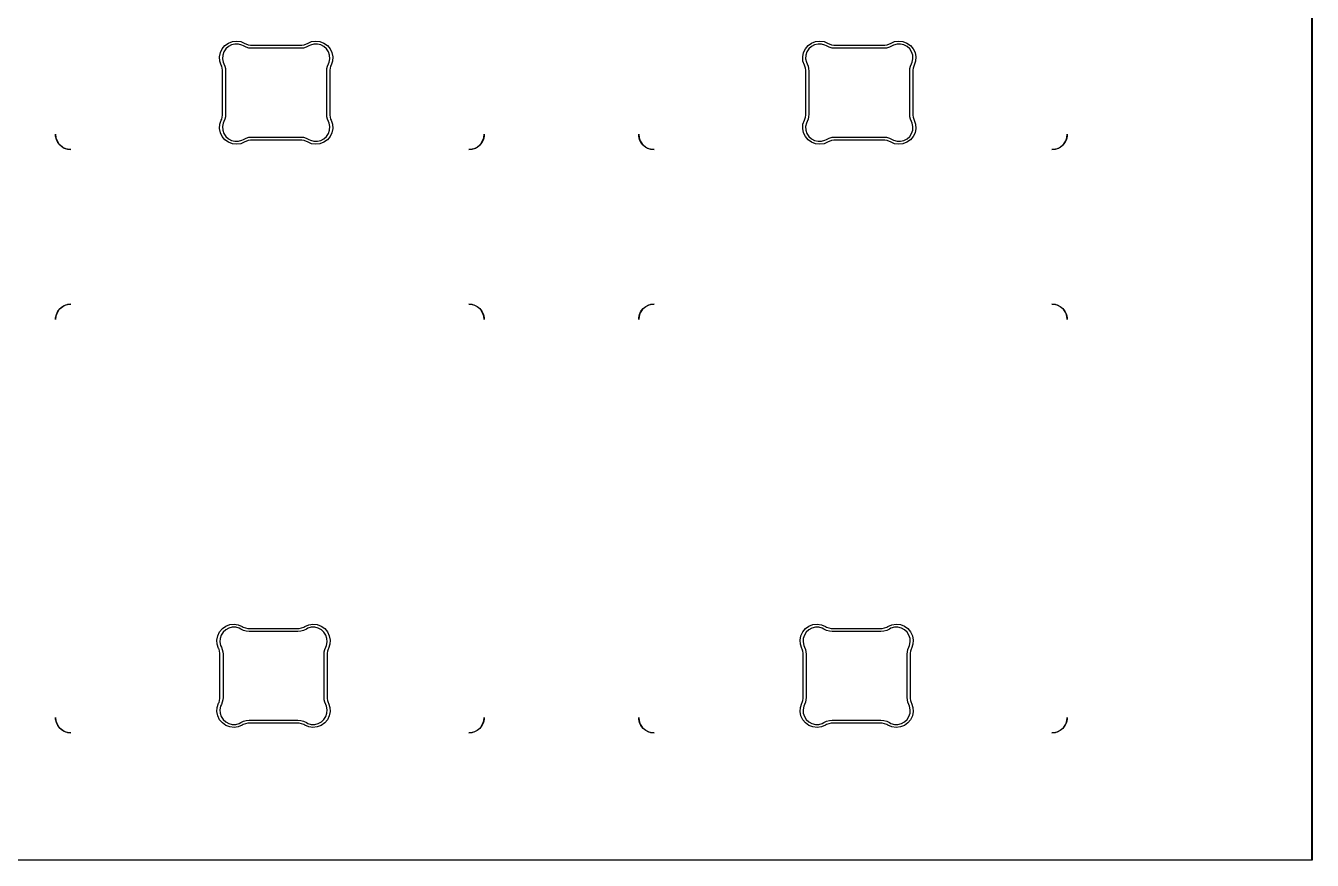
# Model space of a CAD drawing. Header units: millimetres. Extents: x -23 to 317, y -152 to -52.
# Drawn here: x 275.37 to 317.4, y -151.54 to -124.28 of the extents above; entities that cross this region are included whole.
import ezdxf

# ---------------------------------------------------------------- set-up
doc = ezdxf.new("R2010")
doc.units = ezdxf.units.MM
doc.layers.add('Edge.Cuts', color=40, linetype='CONTINUOUS', true_color=0xfabd2f)

msp = doc.modelspace()

# ---------------------------------------------------------------- linework, layer by layer
at = {"layer": 'Edge.Cuts', "linetype": 'CONTINUOUS'}
for p, q in [((317.395, -151.535), (317.395, -51.545)), ((317.405, -51.54), (317.405, -151.54)), ((281.99795, -124.848244), (282.128614, -124.798603)), ((282.128614, -124.798603), (282.267572, -124.783502)), ((282.267572, -124.783502), (282.405849, -124.803917)), ((282.405849, -124.803917), (282.534515, -124.85853)), ((284.577485, -124.858531), (284.706151, -124.803918)), ((284.706151, -124.803918), (284.844428, -124.783503)), ((284.844428, -124.783503), (284.983386, -124.798604)), ((284.983386, -124.798604), (285.11405, -124.848245)), ((301.04795, -124.848244), (301.178614, -124.798603)), ((301.178614, -124.798603), (301.317572, -124.783502)), ((301.317572, -124.783502), (301.455849, -124.803917)), ((301.455849, -124.803917), (301.584515, -124.85853)), ((303.627485, -124.858531), (303.756151, -124.803918)), ((303.756151, -124.803918), (303.894428, -124.783503)), ((303.894428, -124.783503), (304.033386, -124.798604)), ((304.033386, -124.798604), (304.16405, -124.848245)), ((281.708054, -125.299873), (281.734234, -125.16257)), ((281.734234, -125.16257), (281.794179, -125.036301)), ((281.794179, -125.036301), (281.884019, -124.92922)), ((281.811481, -125.248447), (281.804454, -125.363504)), ((281.847284, -125.138876), (281.811481, -125.248447)), ((281.909552, -125.04187), (281.847284, -125.138876)), ((281.884019, -124.92922), (281.99795, -124.848244)), ((281.994262, -124.963692), (281.909552, -125.04187)), ((282.095943, -124.909393), (281.994262, -124.963692)), ((282.208028, -124.882479), (282.095943, -124.909393)), ((282.323279, -124.884688), (282.208028, -124.882479)), ((282.43425, -124.915878), (282.323279, -124.884688)), ((282.484063, -124.94487), (282.43425, -124.915878)), ((282.571638, -124.986172), (282.484063, -124.94487)), ((282.534515, -124.85853), (282.568862, -124.87856)), ((282.568862, -124.87856), (282.643495, -124.906019)), ((282.665098, -125.011476), (282.571638, -124.986172)), ((282.643495, -124.906019), (282.721786, -124.919964)), ((282.761539, -125.019998), (282.665098, -125.011476)), ((282.721786, -124.919964), (282.761547, -124.919999)), ((282.761548, -125.02), (282.761539, -125.019998)), ((282.761547, -124.919999), (282.76155, -124.92)), ((284.350453, -125.02), (282.761548, -125.02)), ((282.76155, -124.92), (284.350453, -124.92)), ((284.350453, -124.92), (284.390214, -124.919965)), ((284.446902, -125.011477), (284.350453, -125.02)), ((284.390214, -124.919965), (284.468505, -124.90602)), ((284.540362, -124.986173), (284.446902, -125.011477)), ((284.468505, -124.90602), (284.543138, -124.878561)), ((284.627937, -124.944871), (284.540362, -124.986173)), ((284.543138, -124.878561), (284.577485, -124.858531)), ((284.67775, -124.915879), (284.627937, -124.944871)), ((284.788721, -124.884689), (284.67775, -124.915879)), ((284.903971, -124.88248), (284.788721, -124.884689)), ((285.016057, -124.909394), (284.903971, -124.88248)), ((285.117738, -124.963693), (285.016057, -124.909394)), ((285.11405, -124.848245), (285.227981, -124.929221)), ((285.202448, -125.04187), (285.117738, -124.963693)), ((285.264715, -125.138877), (285.202448, -125.04187)), ((285.227981, -124.929221), (285.31782, -125.036302)), ((285.300519, -125.248447), (285.264715, -125.138877)), ((285.307546, -125.363504), (285.300519, -125.248447)), ((285.31782, -125.036302), (285.377766, -125.162571)), ((285.377766, -125.162571), (285.403946, -125.299873)), ((300.758054, -125.299873), (300.784234, -125.16257)), ((300.784234, -125.16257), (300.844179, -125.036301)), ((300.844179, -125.036301), (300.934019, -124.92922)), ((300.861481, -125.248447), (300.854454, -125.363504)), ((300.897284, -125.138876), (300.861481, -125.248447)), ((300.959552, -125.04187), (300.897284, -125.138876)), ((300.934019, -124.92922), (301.04795, -124.848244)), ((301.044262, -124.963692), (300.959552, -125.04187)), ((301.145943, -124.909393), (301.044262, -124.963692)), ((301.258028, -124.882479), (301.145943, -124.909393)), ((301.373279, -124.884688), (301.258028, -124.882479)), ((301.48425, -124.915878), (301.373279, -124.884688)), ((301.534063, -124.94487), (301.48425, -124.915878)), ((301.621638, -124.986172), (301.534063, -124.94487)), ((301.584515, -124.85853), (301.618862, -124.87856)), ((301.618862, -124.87856), (301.693495, -124.906019)), ((301.715098, -125.011476), (301.621638, -124.986172)), ((301.693495, -124.906019), (301.771786, -124.919964)), ((301.811539, -125.019998), (301.715098, -125.011476)), ((301.771786, -124.919964), (301.811547, -124.919999)), ((301.811548, -125.02), (301.811539, -125.019998)), ((301.811547, -124.919999), (301.81155, -124.92)), ((303.400453, -125.02), (301.811548, -125.02)), ((301.81155, -124.92), (303.400453, -124.92)), ((303.400453, -124.92), (303.440214, -124.919965)), ((303.496902, -125.011477), (303.400453, -125.02)), ((303.440214, -124.919965), (303.518505, -124.90602)), ((303.590362, -124.986173), (303.496902, -125.011477)), ((303.518505, -124.90602), (303.593138, -124.878561)), ((303.677937, -124.944871), (303.590362, -124.986173)), ((303.593138, -124.878561), (303.627485, -124.858531)), ((303.72775, -124.915879), (303.677937, -124.944871)), ((303.838721, -124.884689), (303.72775, -124.915879)), ((303.953971, -124.88248), (303.838721, -124.884689)), ((304.066057, -124.909394), (303.953971, -124.88248)), ((304.167738, -124.963693), (304.066057, -124.909394)), ((304.16405, -124.848245), (304.277981, -124.929221)), ((304.252448, -125.04187), (304.167738, -124.963693)), ((304.314715, -125.138877), (304.252448, -125.04187)), ((304.277981, -124.929221), (304.36782, -125.036302)), ((304.350519, -125.248447), (304.314715, -125.138877)), ((304.357546, -125.363504), (304.350519, -125.248447)), ((304.36782, -125.036302), (304.427766, -125.162571)), ((304.427766, -125.162571), (304.453946, -125.299873)), ((281.717331, -125.439341), (281.708054, -125.299873)), ((281.761465, -125.571967), (281.717331, -125.439341)), ((281.776088, -125.602342), (281.761465, -125.571967)), ((281.795956, -125.666773), (281.776088, -125.602342)), ((281.806002, -125.733445), (281.795956, -125.666773)), ((281.804454, -125.363504), (281.826658, -125.476616)), ((281.826658, -125.476616), (281.851567, -125.528591)), ((281.851567, -125.528591), (281.881581, -125.605091)), ((281.881581, -125.605091), (281.899862, -125.685209)), ((285.212138, -125.685209), (285.230419, -125.605091)), ((285.230419, -125.605091), (285.260431, -125.528594)), ((285.260431, -125.528594), (285.260432, -125.528591)), ((285.260432, -125.528591), (285.285342, -125.476616)), ((285.285342, -125.476616), (285.307546, -125.363504)), ((285.316044, -125.666772), (285.305998, -125.733444)), ((285.335912, -125.602342), (285.316044, -125.666772)), ((285.350533, -125.571969), (285.335912, -125.602342)), ((285.350536, -125.571967), (285.350533, -125.571969)), ((285.394669, -125.439341), (285.350536, -125.571967)), ((285.403946, -125.299873), (285.394669, -125.439341)), ((300.767331, -125.439341), (300.758054, -125.299873)), ((300.811465, -125.571967), (300.767331, -125.439341)), ((300.826088, -125.602342), (300.811465, -125.571967)), ((300.845956, -125.666773), (300.826088, -125.602342)), ((300.856002, -125.733445), (300.845956, -125.666773)), ((300.854454, -125.363504), (300.876658, -125.476616)), ((300.876658, -125.476616), (300.901567, -125.528591)), ((300.901567, -125.528591), (300.931581, -125.605091)), ((300.931581, -125.605091), (300.949862, -125.685209)), ((304.262138, -125.685209), (304.280419, -125.605091)), ((304.280419, -125.605091), (304.310431, -125.528594)), ((304.310431, -125.528594), (304.310432, -125.528591)), ((304.310432, -125.528591), (304.335342, -125.476616)), ((304.335342, -125.476616), (304.357546, -125.363504)), ((304.366044, -125.666772), (304.355998, -125.733444)), ((304.385912, -125.602342), (304.366044, -125.666772)), ((304.400533, -125.571969), (304.385912, -125.602342)), ((304.400536, -125.571967), (304.400533, -125.571969)), ((304.444669, -125.439341), (304.400536, -125.571967)), ((304.453946, -125.299873), (304.444669, -125.439341)), ((281.806001, -125.767156), (281.806002, -125.733445)), ((281.806001, -125.767157), (281.806001, -125.767156)), ((281.806001, -127.172841), (281.806001, -125.767157)), ((281.899862, -125.685209), (281.906001, -125.767156)), ((281.906001, -125.767156), (281.906001, -125.767157)), ((281.906001, -125.767157), (281.906001, -127.172841)), ((285.205999, -125.767156), (285.212138, -125.685209)), ((285.205999, -125.767157), (285.205999, -125.767156)), ((285.205999, -127.172841), (285.205999, -125.767157)), ((285.305998, -125.733444), (285.305999, -125.767156)), ((285.305999, -125.767156), (285.305999, -125.767157)), ((285.305999, -125.767157), (285.305999, -127.172841)), ((300.856001, -125.767156), (300.856002, -125.733445)), ((300.856001, -125.767157), (300.856001, -125.767156)), ((300.856001, -127.172841), (300.856001, -125.767157)), ((300.949862, -125.685209), (300.956001, -125.767156)), ((300.956001, -125.767156), (300.956001, -125.767157)), ((300.956001, -125.767157), (300.956001, -127.172841)), ((304.255999, -125.767156), (304.262138, -125.685209)), ((304.255999, -125.767157), (304.255999, -125.767156)), ((304.255999, -127.172841), (304.255999, -125.767157)), ((304.355998, -125.733444), (304.355999, -125.767156)), ((304.355999, -125.767156), (304.355999, -125.767157)), ((304.355999, -125.767157), (304.355999, -127.172841)), ((281.761466, -127.368028), (281.776088, -127.337656)), ((281.776088, -127.337656), (281.795956, -127.273226)), ((281.795956, -127.273226), (281.806002, -127.206554)), ((281.806001, -127.172842), (281.806001, -127.172841)), ((281.806002, -127.206554), (281.806001, -127.172842)), ((281.881581, -127.334907), (281.851568, -127.411403)), ((281.899862, -127.254789), (281.881581, -127.334907)), ((281.906001, -127.172842), (281.899862, -127.254789)), ((281.906001, -127.172841), (281.906001, -127.172842)), ((285.212138, -127.254789), (285.205999, -127.172841)), ((285.230419, -127.334907), (285.212138, -127.254789)), ((285.260433, -127.411406), (285.230419, -127.334907)), ((285.305999, -127.172841), (285.305998, -127.206553)), ((285.305998, -127.206553), (285.316044, -127.273225)), ((285.316044, -127.273225), (285.335912, -127.337656)), ((285.335912, -127.337656), (285.350534, -127.368028)), ((300.811466, -127.368028), (300.826088, -127.337656)), ((300.826088, -127.337656), (300.845956, -127.273226)), ((300.845956, -127.273226), (300.856002, -127.206554)), ((300.856001, -127.172842), (300.856001, -127.172841)), ((300.856002, -127.206554), (300.856001, -127.172842)), ((300.931581, -127.334907), (300.901568, -127.411403)), ((300.949862, -127.254789), (300.931581, -127.334907)), ((300.956001, -127.172842), (300.949862, -127.254789)), ((300.956001, -127.172841), (300.956001, -127.172842)), ((304.262138, -127.254789), (304.255999, -127.172841)), ((304.280419, -127.334907), (304.262138, -127.254789)), ((304.310433, -127.411406), (304.280419, -127.334907)), ((304.355999, -127.172841), (304.355998, -127.206553)), ((304.355998, -127.206553), (304.366044, -127.273225)), ((304.366044, -127.273225), (304.385912, -127.337656)), ((304.385912, -127.337656), (304.400534, -127.368028)), ((281.708054, -127.640125), (281.717331, -127.500657)), ((281.734234, -127.777427), (281.708054, -127.640125)), ((281.717331, -127.500657), (281.761464, -127.368031)), ((281.761464, -127.368031), (281.761466, -127.368028)), ((281.826658, -127.463381), (281.804454, -127.576494)), ((281.804454, -127.576494), (281.811482, -127.691551)), ((281.811482, -127.691551), (281.847285, -127.801121)), ((281.851568, -127.411407), (281.826658, -127.463381)), ((281.851568, -127.411403), (281.851568, -127.411407)), ((285.285343, -127.463381), (285.260433, -127.411406)), ((285.264717, -127.801121), (285.30052, -127.691551)), ((285.307547, -127.576494), (285.285343, -127.463381)), ((285.30052, -127.691551), (285.307547, -127.576494)), ((285.350534, -127.368028), (285.350535, -127.36803)), ((285.350535, -127.36803), (285.39467, -127.500656)), ((285.403947, -127.640124), (285.377767, -127.777427)), ((285.39467, -127.500656), (285.403947, -127.640124)), ((300.758054, -127.640125), (300.767331, -127.500657)), ((300.784234, -127.777427), (300.758054, -127.640125)), ((300.767331, -127.500657), (300.811464, -127.368031)), ((300.811464, -127.368031), (300.811466, -127.368028)), ((300.876658, -127.463381), (300.854454, -127.576494)), ((300.854454, -127.576494), (300.861482, -127.691551)), ((300.861482, -127.691551), (300.897285, -127.801121)), ((300.901568, -127.411407), (300.876658, -127.463381)), ((300.901568, -127.411403), (300.901568, -127.411407)), ((304.335343, -127.463381), (304.310433, -127.411406)), ((304.314717, -127.801121), (304.35052, -127.691551)), ((304.357547, -127.576494), (304.335343, -127.463381)), ((304.35052, -127.691551), (304.357547, -127.576494)), ((304.400534, -127.368028), (304.400535, -127.36803)), ((304.400535, -127.36803), (304.44467, -127.500656)), ((304.453947, -127.640124), (304.427767, -127.777427)), ((304.44467, -127.500656), (304.453947, -127.640124)), ((276.35, -127.886336), (276.35, -127.83)), ((276.35, -127.83), (276.362536, -127.94126)), ((276.375072, -127.996184), (276.35, -127.886336)), ((276.362536, -127.94126), (276.399516, -128.046942)), ((276.423959, -128.097699), (276.375072, -127.996184)), ((276.399516, -128.046942), (276.459085, -128.141745)), ((276.49421, -128.18579), (276.423959, -128.097699)), ((276.459085, -128.141745), (276.538255, -128.220915)), ((276.582301, -128.256041), (276.49421, -128.18579)), ((281.79418, -127.903696), (281.734234, -127.777427)), ((281.88402, -128.010776), (281.79418, -127.903696)), ((281.847285, -127.801121), (281.909553, -127.898127)), ((281.99795, -128.091752), (281.88402, -128.010776)), ((281.909553, -127.898127), (281.994262, -127.976304)), ((281.994262, -127.976304), (282.095944, -128.030603)), ((282.128614, -128.141394), (281.99795, -128.091752)), ((282.095944, -128.030603), (282.208029, -128.057517)), ((282.267572, -128.156494), (282.128614, -128.141394)), ((282.208029, -128.057517), (282.323279, -128.055308)), ((282.405849, -128.136079), (282.267572, -128.156494)), ((282.323279, -128.055308), (282.43425, -128.024118)), ((282.534504, -128.08147), (282.405849, -128.136079)), ((282.43425, -128.024118), (282.484063, -127.995126)), ((282.484063, -127.995126), (282.484072, -127.995123)), ((282.484072, -127.995123), (282.571639, -127.953826)), ((282.534516, -128.081468), (282.534504, -128.08147)), ((282.568863, -128.061438), (282.534516, -128.081468)), ((282.643496, -128.033979), (282.568863, -128.061438)), ((282.571639, -127.953826), (282.665099, -127.928522)), ((282.721787, -128.020034), (282.643496, -128.033979)), ((282.665099, -127.928522), (282.761548, -127.919999)), ((282.761548, -128.019999), (282.721787, -128.020034)), ((282.761548, -127.919999), (284.350452, -127.919999)), ((284.350452, -128.019999), (282.761548, -128.019999)), ((284.350452, -127.919999), (284.446902, -127.928522)), ((284.390214, -128.020033), (284.350452, -128.019999)), ((284.468505, -128.033979), (284.390214, -128.020033)), ((284.446902, -127.928522), (284.540362, -127.953826)), ((284.543138, -128.061438), (284.468505, -128.033979)), ((284.540362, -127.953826), (284.627937, -127.995128)), ((284.577485, -128.081468), (284.543138, -128.061438)), ((284.706151, -128.136081), (284.577485, -128.081468)), ((284.627937, -127.995128), (284.67775, -128.02412)), ((284.67775, -128.02412), (284.788722, -128.05531)), ((284.844428, -128.156496), (284.706151, -128.136081)), ((284.788722, -128.05531), (284.903972, -128.05752)), ((284.983387, -128.141396), (284.844428, -128.156496)), ((284.903972, -128.05752), (285.016058, -128.030605)), ((285.114051, -128.091754), (284.983387, -128.141396)), ((285.016058, -128.030605), (285.117739, -127.976306)), ((285.227982, -128.010778), (285.114051, -128.091754)), ((285.117739, -127.976306), (285.202449, -127.898128)), ((285.202449, -127.898128), (285.264717, -127.801121)), ((285.317822, -127.903697), (285.227982, -128.010778)), ((285.377767, -127.777427), (285.317822, -127.903697)), ((290.20579, -128.18579), (290.117699, -128.256041)), ((290.161745, -128.220915), (290.240915, -128.141745)), ((290.276041, -128.097699), (290.20579, -128.18579)), ((290.240915, -128.141745), (290.300484, -128.046942)), ((290.324928, -127.996184), (290.276041, -128.097699)), ((290.300484, -128.046942), (290.337464, -127.94126)), ((290.35, -127.886336), (290.324928, -127.996184)), ((290.337464, -127.94126), (290.35, -127.83)), ((290.35, -127.83), (290.35, -127.886336)), ((295.4, -127.886336), (295.4, -127.83)), ((295.4, -127.83), (295.412536, -127.94126)), ((295.425072, -127.996184), (295.4, -127.886336)), ((295.412536, -127.94126), (295.449516, -128.046942)), ((295.473959, -128.097699), (295.425072, -127.996184)), ((295.449516, -128.046942), (295.509085, -128.141745)), ((295.54421, -128.18579), (295.473959, -128.097699)), ((295.509085, -128.141745), (295.588255, -128.220915)), ((295.632301, -128.256041), (295.54421, -128.18579)), ((300.84418, -127.903696), (300.784234, -127.777427)), ((300.93402, -128.010776), (300.84418, -127.903696)), ((300.897285, -127.801121), (300.959553, -127.898127)), ((301.04795, -128.091752), (300.93402, -128.010776)), ((300.959553, -127.898127), (301.044262, -127.976304)), ((301.044262, -127.976304), (301.145944, -128.030603)), ((301.178614, -128.141394), (301.04795, -128.091752)), ((301.145944, -128.030603), (301.258029, -128.057517)), ((301.317572, -128.156494), (301.178614, -128.141394)), ((301.258029, -128.057517), (301.373279, -128.055308)), ((301.455849, -128.136079), (301.317572, -128.156494)), ((301.373279, -128.055308), (301.48425, -128.024118)), ((301.584504, -128.08147), (301.455849, -128.136079)), ((301.48425, -128.024118), (301.534063, -127.995126)), ((301.534063, -127.995126), (301.534072, -127.995123)), ((301.534072, -127.995123), (301.621639, -127.953826)), ((301.584516, -128.081468), (301.584504, -128.08147)), ((301.618863, -128.061438), (301.584516, -128.081468)), ((301.693496, -128.033979), (301.618863, -128.061438)), ((301.621639, -127.953826), (301.715099, -127.928522)), ((301.771787, -128.020034), (301.693496, -128.033979)), ((301.715099, -127.928522), (301.811548, -127.919999)), ((301.811548, -128.019999), (301.771787, -128.020034)), ((301.811548, -127.919999), (303.400452, -127.919999)), ((303.400452, -128.019999), (301.811548, -128.019999)), ((303.400452, -127.919999), (303.496902, -127.928522)), ((303.440214, -128.020033), (303.400452, -128.019999)), ((303.518505, -128.033979), (303.440214, -128.020033)), ((303.496902, -127.928522), (303.590362, -127.953826)), ((303.593138, -128.061438), (303.518505, -128.033979)), ((303.590362, -127.953826), (303.677937, -127.995128)), ((303.627485, -128.081468), (303.593138, -128.061438)), ((303.756151, -128.136081), (303.627485, -128.081468)), ((303.677937, -127.995128), (303.72775, -128.02412)), ((303.72775, -128.02412), (303.838722, -128.05531)), ((303.894428, -128.156496), (303.756151, -128.136081)), ((303.838722, -128.05531), (303.953972, -128.05752)), ((304.033387, -128.141396), (303.894428, -128.156496)), ((303.953972, -128.05752), (304.066058, -128.030605)), ((304.164051, -128.091754), (304.033387, -128.141396)), ((304.066058, -128.030605), (304.167739, -127.976306)), ((304.277982, -128.010778), (304.164051, -128.091754)), ((304.167739, -127.976306), (304.252449, -127.898128)), ((304.252449, -127.898128), (304.314717, -127.801121)), ((304.367822, -127.903697), (304.277982, -128.010778)), ((304.427767, -127.777427), (304.367822, -127.903697)), ((309.25579, -128.18579), (309.167699, -128.256041)), ((309.211745, -128.220915), (309.290915, -128.141745)), ((309.326041, -128.097699), (309.25579, -128.18579)), ((309.290915, -128.141745), (309.350484, -128.046942)), ((309.374928, -127.996184), (309.326041, -128.097699)), ((309.350484, -128.046942), (309.387464, -127.94126)), ((309.4, -127.886336), (309.374928, -127.996184)), ((309.387464, -127.94126), (309.4, -127.83)), ((309.4, -127.83), (309.4, -127.886336)), ((276.538255, -128.220915), (276.633058, -128.280484)), ((276.683816, -128.304928), (276.582301, -128.256041)), ((276.633058, -128.280484), (276.73874, -128.317464)), ((276.793664, -128.33), (276.683816, -128.304928)), ((276.73874, -128.317464), (276.85, -128.33)), ((276.85, -128.33), (276.793664, -128.33)), ((289.85, -128.33), (289.96126, -128.317464)), ((289.906336, -128.33), (289.85, -128.33)), ((290.016184, -128.304928), (289.906336, -128.33)), ((289.96126, -128.317464), (290.066942, -128.280484)), ((290.117699, -128.256041), (290.016184, -128.304928)), ((290.066942, -128.280484), (290.161745, -128.220915)), ((295.588255, -128.220915), (295.683058, -128.280484)), ((295.733816, -128.304928), (295.632301, -128.256041)), ((295.683058, -128.280484), (295.78874, -128.317464)), ((295.843664, -128.33), (295.733816, -128.304928)), ((295.78874, -128.317464), (295.9, -128.33)), ((295.9, -128.33), (295.843664, -128.33)), ((308.9, -128.33), (309.01126, -128.317464)), ((308.956336, -128.33), (308.9, -128.33)), ((309.066184, -128.304928), (308.956336, -128.33)), ((309.01126, -128.317464), (309.116942, -128.280484)), ((309.167699, -128.256041), (309.066184, -128.304928)), ((309.116942, -128.280484), (309.211745, -128.220915)), ((276.375072, -133.713816), (276.423959, -133.612301)), ((276.459085, -133.568255), (276.399516, -133.663058)), ((276.423959, -133.612301), (276.49421, -133.52421)), ((276.538255, -133.489085), (276.459085, -133.568255)), ((276.49421, -133.52421), (276.582301, -133.453959)), ((276.633058, -133.429516), (276.538255, -133.489085)), ((276.582301, -133.453959), (276.683816, -133.405072)), ((276.73874, -133.392536), (276.633058, -133.429516)), ((276.683816, -133.405072), (276.793664, -133.38)), ((276.85, -133.38), (276.73874, -133.392536)), ((276.793664, -133.38), (276.85, -133.38)), ((289.96126, -133.392536), (289.85, -133.38)), ((289.85, -133.38), (289.906336, -133.38)), ((289.906336, -133.38), (290.016184, -133.405072)), ((290.066942, -133.429516), (289.96126, -133.392536)), ((290.016184, -133.405072), (290.117699, -133.453959)), ((290.161745, -133.489085), (290.066942, -133.429516)), ((290.117699, -133.453959), (290.20579, -133.52421)), ((290.240915, -133.568255), (290.161745, -133.489085)), ((290.20579, -133.52421), (290.276041, -133.612301)), ((290.300484, -133.663058), (290.240915, -133.568255)), ((290.276041, -133.612301), (290.324928, -133.713816)), ((295.425072, -133.713816), (295.473959, -133.612301)), ((295.509085, -133.568255), (295.449516, -133.663058)), ((295.473959, -133.612301), (295.54421, -133.52421)), ((295.588255, -133.489085), (295.509085, -133.568255)), ((295.54421, -133.52421), (295.632301, -133.453959)), ((295.683058, -133.429516), (295.588255, -133.489085)), ((295.632301, -133.453959), (295.733816, -133.405072)), ((295.78874, -133.392536), (295.683058, -133.429516)), ((295.733816, -133.405072), (295.843664, -133.38)), ((295.9, -133.38), (295.78874, -133.392536)), ((295.843664, -133.38), (295.9, -133.38)), ((309.01126, -133.392536), (308.9, -133.38)), ((308.9, -133.38), (308.956336, -133.38)), ((308.956336, -133.38), (309.066184, -133.405072)), ((309.116942, -133.429516), (309.01126, -133.392536)), ((309.066184, -133.405072), (309.167699, -133.453959)), ((309.211745, -133.489085), (309.116942, -133.429516)), ((309.167699, -133.453959), (309.25579, -133.52421)), ((309.290915, -133.568255), (309.211745, -133.489085)), ((309.25579, -133.52421), (309.326041, -133.612301)), ((309.350484, -133.663058), (309.290915, -133.568255)), ((309.326041, -133.612301), (309.374928, -133.713816)), ((276.35, -133.823664), (276.375072, -133.713816)), ((276.362536, -133.76874), (276.35, -133.88)), ((276.35, -133.88), (276.35, -133.823664)), ((276.399516, -133.663058), (276.362536, -133.76874)), ((290.337464, -133.76874), (290.300484, -133.663058)), ((290.324928, -133.713816), (290.35, -133.823664)), ((290.35, -133.88), (290.337464, -133.76874)), ((290.35, -133.823664), (290.35, -133.88)), ((295.4, -133.823664), (295.425072, -133.713816)), ((295.412536, -133.76874), (295.4, -133.88)), ((295.4, -133.88), (295.4, -133.823664)), ((295.449516, -133.663058), (295.412536, -133.76874)), ((309.387464, -133.76874), (309.350484, -133.663058)), ((309.374928, -133.713816), (309.4, -133.823664)), ((309.4, -133.88), (309.387464, -133.76874)), ((309.4, -133.823664), (309.4, -133.88)), ((281.648234, -144.21257), (281.708179, -144.086301)), ((281.708179, -144.086301), (281.798019, -143.97922)), ((281.823552, -144.09187), (281.761284, -144.188876)), ((281.798019, -143.97922), (281.91195, -143.898244)), ((281.908262, -144.013692), (281.823552, -144.09187)), ((282.009943, -143.959393), (281.908262, -144.013692)), ((281.91195, -143.898244), (282.042614, -143.848603)), ((282.122028, -143.932479), (282.009943, -143.959393)), ((282.042614, -143.848603), (282.181572, -143.833502)), ((282.237279, -143.934688), (282.122028, -143.932479)), ((282.181572, -143.833502), (282.319849, -143.853917)), ((282.34825, -143.965878), (282.237279, -143.934688)), ((282.319849, -143.853917), (282.448515, -143.90853)), ((282.398063, -143.99487), (282.34825, -143.965878)), ((282.485638, -144.036172), (282.398063, -143.99487)), ((282.448515, -143.90853), (282.482862, -143.92856)), ((282.482862, -143.92856), (282.557495, -143.956019)), ((282.579098, -144.061476), (282.485638, -144.036172)), ((282.557495, -143.956019), (282.635786, -143.969964)), ((282.675539, -144.069998), (282.579098, -144.061476)), ((282.635786, -143.969964), (282.675547, -143.969999)), ((282.675548, -144.07), (282.675539, -144.069998)), ((282.675547, -143.969999), (282.67555, -143.97)), ((284.264453, -144.07), (282.675548, -144.07)), ((282.67555, -143.97), (284.264453, -143.97)), ((284.264453, -143.97), (284.304214, -143.969965)), ((284.360902, -144.061477), (284.264453, -144.07)), ((284.304214, -143.969965), (284.382505, -143.95602)), ((284.454362, -144.036173), (284.360902, -144.061477)), ((284.382505, -143.95602), (284.457138, -143.928561)), ((284.541937, -143.994871), (284.454362, -144.036173)), ((284.457138, -143.928561), (284.491485, -143.908531)), ((284.491485, -143.908531), (284.620151, -143.853918)), ((284.59175, -143.965879), (284.541937, -143.994871)), ((284.702721, -143.934689), (284.59175, -143.965879)), ((284.620151, -143.853918), (284.758428, -143.833503)), ((284.817971, -143.93248), (284.702721, -143.934689)), ((284.758428, -143.833503), (284.897386, -143.848604)), ((284.930057, -143.959394), (284.817971, -143.93248)), ((284.897386, -143.848604), (285.02805, -143.898245)), ((285.031738, -144.013693), (284.930057, -143.959394)), ((285.02805, -143.898245), (285.141981, -143.979221)), ((285.116448, -144.09187), (285.031738, -144.013693)), ((285.178715, -144.188877), (285.116448, -144.09187)), ((285.141981, -143.979221), (285.23182, -144.086302)), ((285.23182, -144.086302), (285.291766, -144.212571)), ((300.698234, -144.21257), (300.758179, -144.086301)), ((300.758179, -144.086301), (300.848019, -143.97922)), ((300.873552, -144.09187), (300.811284, -144.188876)), ((300.848019, -143.97922), (300.96195, -143.898244)), ((300.958262, -144.013692), (300.873552, -144.09187)), ((301.059943, -143.959393), (300.958262, -144.013692)), ((300.96195, -143.898244), (301.092614, -143.848603)), ((301.172028, -143.932479), (301.059943, -143.959393)), ((301.092614, -143.848603), (301.231572, -143.833502)), ((301.287279, -143.934688), (301.172028, -143.932479)), ((301.231572, -143.833502), (301.369849, -143.853917)), ((301.39825, -143.965878), (301.287279, -143.934688)), ((301.369849, -143.853917), (301.498515, -143.90853)), ((301.448063, -143.99487), (301.39825, -143.965878)), ((301.535638, -144.036172), (301.448063, -143.99487)), ((301.498515, -143.90853), (301.532862, -143.92856)), ((301.532862, -143.92856), (301.607495, -143.956019)), ((301.629098, -144.061476), (301.535638, -144.036172)), ((301.607495, -143.956019), (301.685786, -143.969964)), ((301.725539, -144.069998), (301.629098, -144.061476)), ((301.685786, -143.969964), (301.725547, -143.969999)), ((301.725548, -144.07), (301.725539, -144.069998)), ((301.725547, -143.969999), (301.72555, -143.97)), ((303.314453, -144.07), (301.725548, -144.07)), ((301.72555, -143.97), (303.314453, -143.97)), ((303.314453, -143.97), (303.354214, -143.969965)), ((303.410902, -144.061477), (303.314453, -144.07)), ((303.354214, -143.969965), (303.432505, -143.95602)), ((303.504362, -144.036173), (303.410902, -144.061477)), ((303.432505, -143.95602), (303.507138, -143.928561)), ((303.591937, -143.994871), (303.504362, -144.036173)), ((303.507138, -143.928561), (303.541485, -143.908531)), ((303.541485, -143.908531), (303.670151, -143.853918)), ((303.64175, -143.965879), (303.591937, -143.994871)), ((303.752721, -143.934689), (303.64175, -143.965879)), ((303.670151, -143.853918), (303.808428, -143.833503)), ((303.867971, -143.93248), (303.752721, -143.934689)), ((303.808428, -143.833503), (303.947386, -143.848604)), ((303.980057, -143.959394), (303.867971, -143.93248)), ((303.947386, -143.848604), (304.07805, -143.898245)), ((304.081738, -144.013693), (303.980057, -143.959394)), ((304.07805, -143.898245), (304.191981, -143.979221)), ((304.166448, -144.09187), (304.081738, -144.013693)), ((304.228715, -144.188877), (304.166448, -144.09187)), ((304.191981, -143.979221), (304.28182, -144.086302)), ((304.28182, -144.086302), (304.341766, -144.212571)), ((281.622054, -144.349873), (281.648234, -144.21257)), ((281.631331, -144.489341), (281.622054, -144.349873)), ((281.675465, -144.621967), (281.631331, -144.489341)), ((281.725481, -144.298447), (281.718454, -144.413504)), ((281.718454, -144.413504), (281.740658, -144.526616)), ((281.761284, -144.188876), (281.725481, -144.298447)), ((281.740658, -144.526616), (281.765567, -144.578591)), ((281.765567, -144.578591), (281.795581, -144.655091)), ((285.144419, -144.655091), (285.174431, -144.578594)), ((285.174431, -144.578594), (285.174432, -144.578591)), ((285.174432, -144.578591), (285.199342, -144.526616)), ((285.214519, -144.298447), (285.178715, -144.188877)), ((285.199342, -144.526616), (285.221546, -144.413504)), ((285.221546, -144.413504), (285.214519, -144.298447)), ((285.308669, -144.489341), (285.264536, -144.621967)), ((285.291766, -144.212571), (285.317946, -144.349873)), ((285.317946, -144.349873), (285.308669, -144.489341)), ((300.672054, -144.349873), (300.698234, -144.21257)), ((300.681331, -144.489341), (300.672054, -144.349873)), ((300.725465, -144.621967), (300.681331, -144.489341)), ((300.775481, -144.298447), (300.768454, -144.413504)), ((300.768454, -144.413504), (300.790658, -144.526616)), ((300.811284, -144.188876), (300.775481, -144.298447)), ((300.790658, -144.526616), (300.815567, -144.578591)), ((300.815567, -144.578591), (300.845581, -144.655091)), ((304.194419, -144.655091), (304.224431, -144.578594)), ((304.224431, -144.578594), (304.224432, -144.578591)), ((304.224432, -144.578591), (304.249342, -144.526616)), ((304.264519, -144.298447), (304.228715, -144.188877)), ((304.249342, -144.526616), (304.271546, -144.413504)), ((304.271546, -144.413504), (304.264519, -144.298447)), ((304.358669, -144.489341), (304.314536, -144.621967)), ((304.341766, -144.212571), (304.367946, -144.349873)), ((304.367946, -144.349873), (304.358669, -144.489341)), ((281.690088, -144.652342), (281.675465, -144.621967)), ((281.709956, -144.716773), (281.690088, -144.652342)), ((281.720002, -144.783445), (281.709956, -144.716773)), ((281.720001, -144.817156), (281.720002, -144.783445)), ((281.720001, -144.817157), (281.720001, -144.817156)), ((281.720001, -146.222841), (281.720001, -144.817157)), ((281.795581, -144.655091), (281.813862, -144.735209)), ((281.813862, -144.735209), (281.820001, -144.817156)), ((281.820001, -144.817156), (281.820001, -144.817157)), ((281.820001, -144.817157), (281.820001, -146.222841)), ((285.119999, -144.817156), (285.126138, -144.735209)), ((285.119999, -144.817157), (285.119999, -144.817156)), ((285.119999, -146.222841), (285.119999, -144.817157)), ((285.126138, -144.735209), (285.144419, -144.655091)), ((285.230044, -144.716772), (285.219998, -144.783444)), ((285.219998, -144.783444), (285.219999, -144.817156)), ((285.219999, -144.817156), (285.219999, -144.817157)), ((285.219999, -144.817157), (285.219999, -146.222841)), ((285.249912, -144.652342), (285.230044, -144.716772)), ((285.264533, -144.621969), (285.249912, -144.652342)), ((285.264536, -144.621967), (285.264533, -144.621969)), ((300.740088, -144.652342), (300.725465, -144.621967)), ((300.759956, -144.716773), (300.740088, -144.652342)), ((300.770002, -144.783445), (300.759956, -144.716773)), ((300.770001, -144.817156), (300.770002, -144.783445)), ((300.770001, -144.817157), (300.770001, -144.817156)), ((300.770001, -146.222841), (300.770001, -144.817157)), ((300.845581, -144.655091), (300.863862, -144.735209)), ((300.863862, -144.735209), (300.870001, -144.817156)), ((300.870001, -144.817156), (300.870001, -144.817157)), ((300.870001, -144.817157), (300.870001, -146.222841)), ((304.169999, -144.817156), (304.176138, -144.735209)), ((304.169999, -144.817157), (304.169999, -144.817156)), ((304.169999, -146.222841), (304.169999, -144.817157)), ((304.176138, -144.735209), (304.194419, -144.655091)), ((304.280044, -144.716772), (304.269998, -144.783444)), ((304.269998, -144.783444), (304.269999, -144.817156)), ((304.269999, -144.817156), (304.269999, -144.817157)), ((304.269999, -144.817157), (304.269999, -146.222841)), ((304.299912, -144.652342), (304.280044, -144.716772)), ((304.314533, -144.621969), (304.299912, -144.652342)), ((304.314536, -144.621967), (304.314533, -144.621969)), ((281.709956, -146.323226), (281.720002, -146.256554)), ((281.720001, -146.222842), (281.720001, -146.222841)), ((281.720002, -146.256554), (281.720001, -146.222842)), ((281.820001, -146.222842), (281.813862, -146.304789)), ((281.820001, -146.222841), (281.820001, -146.222842)), ((285.126138, -146.304789), (285.119999, -146.222841)), ((285.219999, -146.222841), (285.219998, -146.256553)), ((285.219998, -146.256553), (285.230044, -146.323225)), ((300.759956, -146.323226), (300.770002, -146.256554)), ((300.770001, -146.222842), (300.770001, -146.222841)), ((300.770002, -146.256554), (300.770001, -146.222842)), ((300.870001, -146.222842), (300.863862, -146.304789)), ((300.870001, -146.222841), (300.870001, -146.222842)), ((304.176138, -146.304789), (304.169999, -146.222841)), ((304.269999, -146.222841), (304.269998, -146.256553)), ((304.269998, -146.256553), (304.280044, -146.323225)), ((281.622054, -146.690125), (281.631331, -146.550657)), ((281.631331, -146.550657), (281.675464, -146.418031)), ((281.675464, -146.418031), (281.675466, -146.418028)), ((281.675466, -146.418028), (281.690088, -146.387656)), ((281.690088, -146.387656), (281.709956, -146.323226)), ((281.740658, -146.513381), (281.718454, -146.626494)), ((281.718454, -146.626494), (281.725482, -146.741551)), ((281.765568, -146.461407), (281.740658, -146.513381)), ((281.795581, -146.384907), (281.765568, -146.461403)), ((281.765568, -146.461403), (281.765568, -146.461407)), ((281.813862, -146.304789), (281.795581, -146.384907)), ((285.144419, -146.384907), (285.126138, -146.304789)), ((285.174433, -146.461406), (285.144419, -146.384907)), ((285.199343, -146.513381), (285.174433, -146.461406)), ((285.221547, -146.626494), (285.199343, -146.513381)), ((285.21452, -146.741551), (285.221547, -146.626494)), ((285.230044, -146.323225), (285.249912, -146.387656)), ((285.249912, -146.387656), (285.264534, -146.418028)), ((285.264534, -146.418028), (285.264535, -146.41803)), ((285.264535, -146.41803), (285.30867, -146.550656)), ((285.30867, -146.550656), (285.317947, -146.690124)), ((300.672054, -146.690125), (300.681331, -146.550657)), ((300.681331, -146.550657), (300.725464, -146.418031)), ((300.725464, -146.418031), (300.725466, -146.418028)), ((300.725466, -146.418028), (300.740088, -146.387656)), ((300.740088, -146.387656), (300.759956, -146.323226)), ((300.790658, -146.513381), (300.768454, -146.626494)), ((300.768454, -146.626494), (300.775482, -146.741551)), ((300.815568, -146.461407), (300.790658, -146.513381)), ((300.845581, -146.384907), (300.815568, -146.461403)), ((300.815568, -146.461403), (300.815568, -146.461407)), ((300.863862, -146.304789), (300.845581, -146.384907)), ((304.194419, -146.384907), (304.176138, -146.304789)), ((304.224433, -146.461406), (304.194419, -146.384907)), ((304.249343, -146.513381), (304.224433, -146.461406)), ((304.271547, -146.626494), (304.249343, -146.513381)), ((304.26452, -146.741551), (304.271547, -146.626494)), ((304.280044, -146.323225), (304.299912, -146.387656)), ((304.299912, -146.387656), (304.314534, -146.418028)), ((304.314534, -146.418028), (304.314535, -146.41803)), ((304.314535, -146.41803), (304.35867, -146.550656)), ((304.35867, -146.550656), (304.367947, -146.690124)), ((276.35, -146.936336), (276.35, -146.88)), ((276.35, -146.88), (276.362536, -146.99126)), ((276.375072, -147.046184), (276.35, -146.936336)), ((276.362536, -146.99126), (276.399516, -147.096942)), ((276.423959, -147.147699), (276.375072, -147.046184)), ((276.399516, -147.096942), (276.459085, -147.191745)), ((281.648234, -146.827427), (281.622054, -146.690125)), ((281.70818, -146.953696), (281.648234, -146.827427)), ((281.79802, -147.060776), (281.70818, -146.953696)), ((281.725482, -146.741551), (281.761285, -146.851121)), ((281.761285, -146.851121), (281.823553, -146.948127)), ((281.91195, -147.141752), (281.79802, -147.060776)), ((281.823553, -146.948127), (281.908262, -147.026304)), ((281.908262, -147.026304), (282.009944, -147.080603)), ((282.009944, -147.080603), (282.122029, -147.107517)), ((282.122029, -147.107517), (282.237279, -147.105308)), ((282.237279, -147.105308), (282.34825, -147.074118)), ((282.34825, -147.074118), (282.398063, -147.045126)), ((282.398063, -147.045126), (282.398072, -147.045123)), ((282.398072, -147.045123), (282.485639, -147.003826)), ((282.557496, -147.083979), (282.482863, -147.111438)), ((282.485639, -147.003826), (282.579099, -146.978522)), ((282.635787, -147.070034), (282.557496, -147.083979)), ((282.579099, -146.978522), (282.675548, -146.969999)), ((282.675548, -147.069999), (282.635787, -147.070034)), ((282.675548, -146.969999), (284.264452, -146.969999)), ((284.264452, -147.069999), (282.675548, -147.069999)), ((284.264452, -146.969999), (284.360902, -146.978522)), ((284.304214, -147.070033), (284.264452, -147.069999)), ((284.382505, -147.083979), (284.304214, -147.070033)), ((284.360902, -146.978522), (284.454362, -147.003826)), ((284.457138, -147.111438), (284.382505, -147.083979)), ((284.454362, -147.003826), (284.541937, -147.045128)), ((284.541937, -147.045128), (284.59175, -147.07412)), ((284.59175, -147.07412), (284.702722, -147.10531)), ((284.702722, -147.10531), (284.817972, -147.10752)), ((284.817972, -147.10752), (284.930058, -147.080605)), ((284.930058, -147.080605), (285.031739, -147.026306)), ((285.141982, -147.060778), (285.028051, -147.141754)), ((285.031739, -147.026306), (285.116449, -146.948128)), ((285.116449, -146.948128), (285.178717, -146.851121)), ((285.231822, -146.953697), (285.141982, -147.060778)), ((285.178717, -146.851121), (285.21452, -146.741551)), ((285.291767, -146.827427), (285.231822, -146.953697)), ((285.317947, -146.690124), (285.291767, -146.827427)), ((290.240915, -147.191745), (290.300484, -147.096942)), ((290.324928, -147.046184), (290.276041, -147.147699)), ((290.300484, -147.096942), (290.337464, -146.99126)), ((290.35, -146.936336), (290.324928, -147.046184)), ((290.337464, -146.99126), (290.35, -146.88)), ((290.35, -146.88), (290.35, -146.936336)), ((295.4, -146.936336), (295.4, -146.88)), ((295.4, -146.88), (295.412536, -146.99126)), ((295.425072, -147.046184), (295.4, -146.936336)), ((295.412536, -146.99126), (295.449516, -147.096942)), ((295.473959, -147.147699), (295.425072, -147.046184)), ((295.449516, -147.096942), (295.509085, -147.191745)), ((300.698234, -146.827427), (300.672054, -146.690125)), ((300.75818, -146.953696), (300.698234, -146.827427)), ((300.84802, -147.060776), (300.75818, -146.953696)), ((300.775482, -146.741551), (300.811285, -146.851121)), ((300.811285, -146.851121), (300.873553, -146.948127)), ((300.96195, -147.141752), (300.84802, -147.060776)), ((300.873553, -146.948127), (300.958262, -147.026304)), ((300.958262, -147.026304), (301.059944, -147.080603)), ((301.059944, -147.080603), (301.172029, -147.107517)), ((301.172029, -147.107517), (301.287279, -147.105308)), ((301.287279, -147.105308), (301.39825, -147.074118)), ((301.39825, -147.074118), (301.448063, -147.045126)), ((301.448063, -147.045126), (301.448072, -147.045123)), ((301.448072, -147.045123), (301.535639, -147.003826)), ((301.607496, -147.083979), (301.532863, -147.111438)), ((301.535639, -147.003826), (301.629099, -146.978522)), ((301.685787, -147.070034), (301.607496, -147.083979)), ((301.629099, -146.978522), (301.725548, -146.969999)), ((301.725548, -147.069999), (301.685787, -147.070034)), ((301.725548, -146.969999), (303.314452, -146.969999)), ((303.314452, -147.069999), (301.725548, -147.069999)), ((303.314452, -146.969999), (303.410902, -146.978522)), ((303.354214, -147.070033), (303.314452, -147.069999)), ((303.432505, -147.083979), (303.354214, -147.070033)), ((303.410902, -146.978522), (303.504362, -147.003826)), ((303.507138, -147.111438), (303.432505, -147.083979)), ((303.504362, -147.003826), (303.591937, -147.045128)), ((303.591937, -147.045128), (303.64175, -147.07412)), ((303.64175, -147.07412), (303.752722, -147.10531)), ((303.752722, -147.10531), (303.867972, -147.10752)), ((303.867972, -147.10752), (303.980058, -147.080605)), ((303.980058, -147.080605), (304.081739, -147.026306)), ((304.191982, -147.060778), (304.078051, -147.141754)), ((304.081739, -147.026306), (304.166449, -146.948128)), ((304.166449, -146.948128), (304.228717, -146.851121)), ((304.281822, -146.953697), (304.191982, -147.060778)), ((304.228717, -146.851121), (304.26452, -146.741551)), ((304.341767, -146.827427), (304.281822, -146.953697)), ((304.367947, -146.690124), (304.341767, -146.827427)), ((309.290915, -147.191745), (309.350484, -147.096942)), ((309.374928, -147.046184), (309.326041, -147.147699)), ((309.350484, -147.096942), (309.387464, -146.99126)), ((309.4, -146.936336), (309.374928, -147.046184)), ((309.387464, -146.99126), (309.4, -146.88)), ((309.4, -146.88), (309.4, -146.936336)), ((276.49421, -147.23579), (276.423959, -147.147699)), ((276.459085, -147.191745), (276.538255, -147.270915)), ((276.582301, -147.306041), (276.49421, -147.23579)), ((276.538255, -147.270915), (276.633058, -147.330484)), ((276.683816, -147.354928), (276.582301, -147.306041)), ((276.633058, -147.330484), (276.73874, -147.367464)), ((276.793664, -147.38), (276.683816, -147.354928)), ((276.73874, -147.367464), (276.85, -147.38)), ((276.85, -147.38), (276.793664, -147.38)), ((282.042614, -147.191394), (281.91195, -147.141752)), ((282.181572, -147.206494), (282.042614, -147.191394)), ((282.319849, -147.186079), (282.181572, -147.206494)), ((282.448504, -147.13147), (282.319849, -147.186079)), ((282.448516, -147.131468), (282.448504, -147.13147)), ((282.482863, -147.111438), (282.448516, -147.131468)), ((284.491485, -147.131468), (284.457138, -147.111438)), ((284.620151, -147.186081), (284.491485, -147.131468)), ((284.758428, -147.206496), (284.620151, -147.186081)), ((284.897387, -147.191396), (284.758428, -147.206496)), ((285.028051, -147.141754), (284.897387, -147.191396)), ((289.85, -147.38), (289.96126, -147.367464)), ((289.906336, -147.38), (289.85, -147.38)), ((290.016184, -147.354928), (289.906336, -147.38)), ((289.96126, -147.367464), (290.066942, -147.330484)), ((290.117699, -147.306041), (290.016184, -147.354928)), ((290.066942, -147.330484), (290.161745, -147.270915)), ((290.20579, -147.23579), (290.117699, -147.306041)), ((290.161745, -147.270915), (290.240915, -147.191745)), ((290.276041, -147.147699), (290.20579, -147.23579)), ((295.54421, -147.23579), (295.473959, -147.147699)), ((295.509085, -147.191745), (295.588255, -147.270915)), ((295.632301, -147.306041), (295.54421, -147.23579)), ((295.588255, -147.270915), (295.683058, -147.330484)), ((295.733816, -147.354928), (295.632301, -147.306041)), ((295.683058, -147.330484), (295.78874, -147.367464)), ((295.843664, -147.38), (295.733816, -147.354928)), ((295.78874, -147.367464), (295.9, -147.38)), ((295.9, -147.38), (295.843664, -147.38)), ((301.092614, -147.191394), (300.96195, -147.141752)), ((301.231572, -147.206494), (301.092614, -147.191394)), ((301.369849, -147.186079), (301.231572, -147.206494)), ((301.498504, -147.13147), (301.369849, -147.186079)), ((301.498516, -147.131468), (301.498504, -147.13147)), ((301.532863, -147.111438), (301.498516, -147.131468)), ((303.541485, -147.131468), (303.507138, -147.111438)), ((303.670151, -147.186081), (303.541485, -147.131468)), ((303.808428, -147.206496), (303.670151, -147.186081)), ((303.947387, -147.191396), (303.808428, -147.206496)), ((304.078051, -147.141754), (303.947387, -147.191396)), ((308.9, -147.38), (309.01126, -147.367464)), ((308.956336, -147.38), (308.9, -147.38)), ((309.066184, -147.354928), (308.956336, -147.38)), ((309.01126, -147.367464), (309.116942, -147.330484)), ((309.167699, -147.306041), (309.066184, -147.354928)), ((309.116942, -147.330484), (309.211745, -147.270915)), ((309.25579, -147.23579), (309.167699, -147.306041)), ((309.211745, -147.270915), (309.290915, -147.191745)), ((309.326041, -147.147699), (309.25579, -147.23579)), ((317.4, -151.545), (-23.4, -151.545)), ((-23.395, -151.535), (317.395, -151.535)), ((317.401913, -151.544619), (317.4, -151.545)), ((317.404619, -151.541913), (317.401913, -151.544619)), ((317.405, -151.54), (317.404619, -151.541913))]:
    msp.add_line(p, q, dxfattribs=at)

doc.saveas('drawing.dxf')
